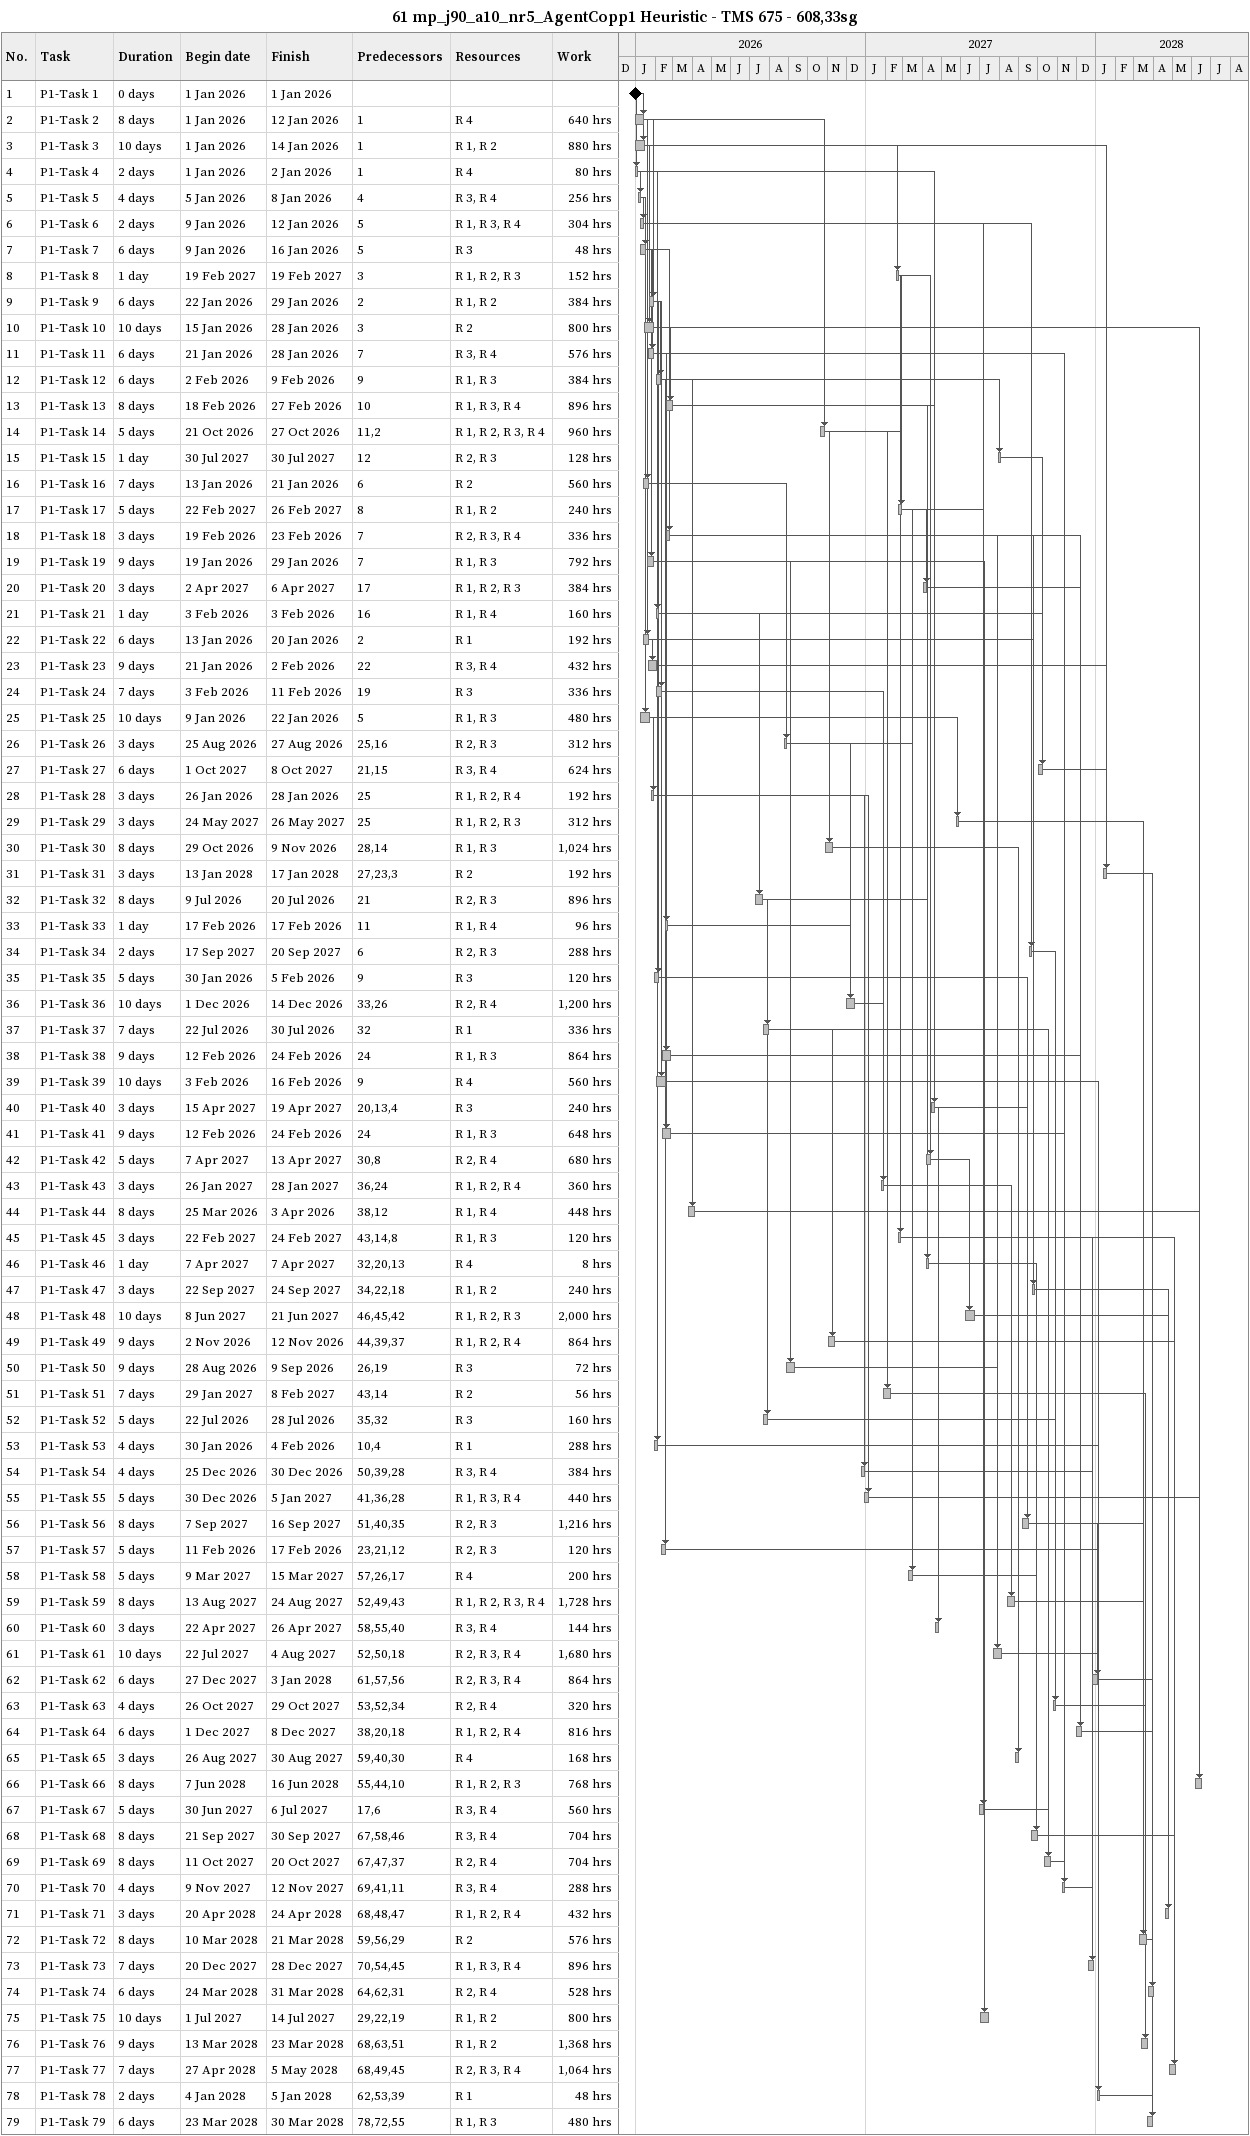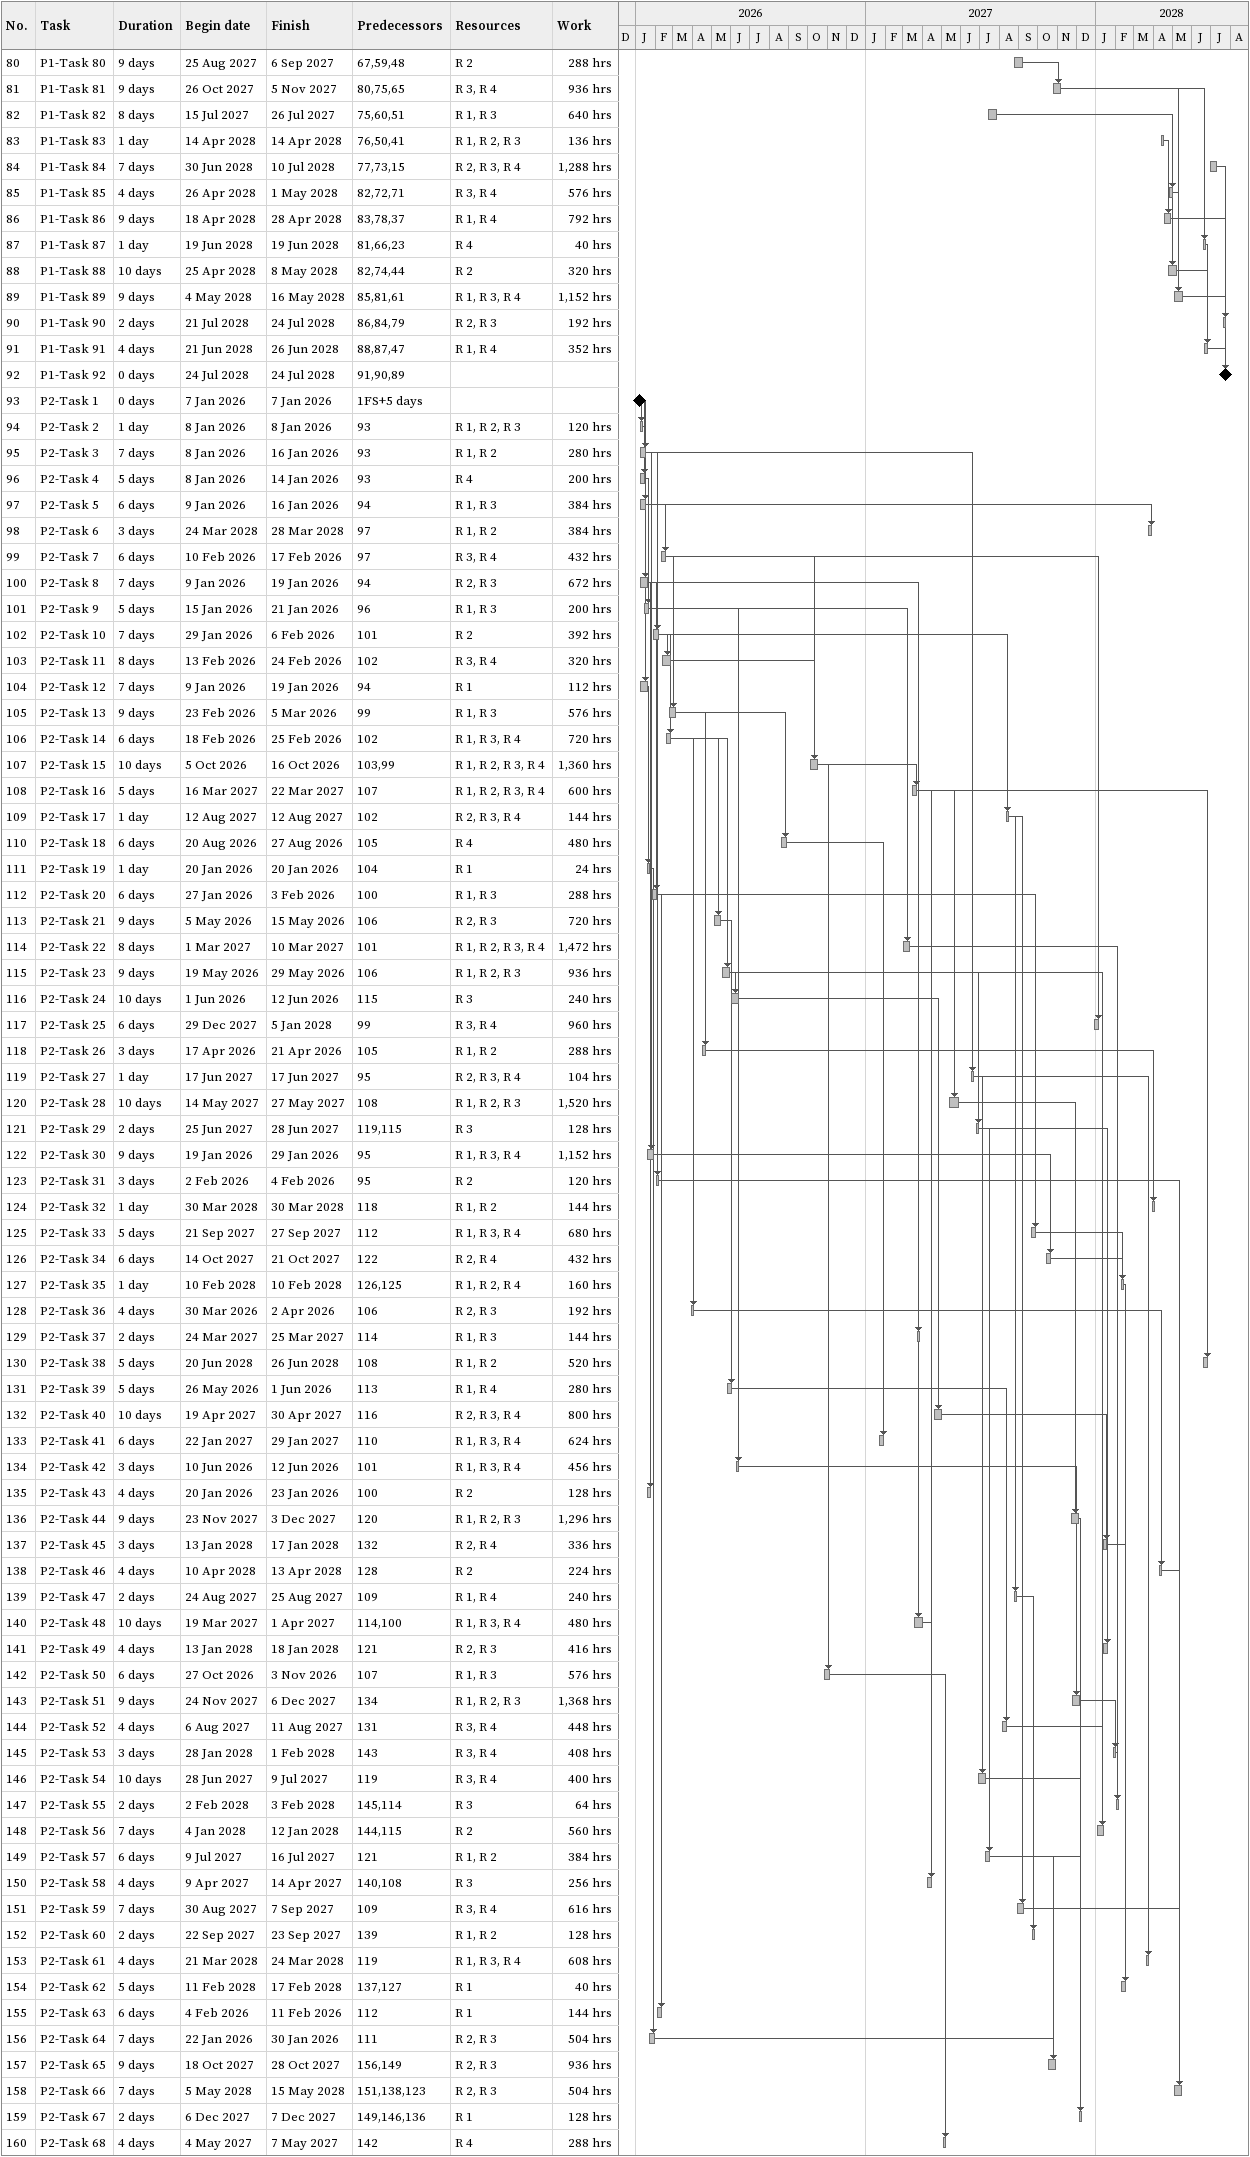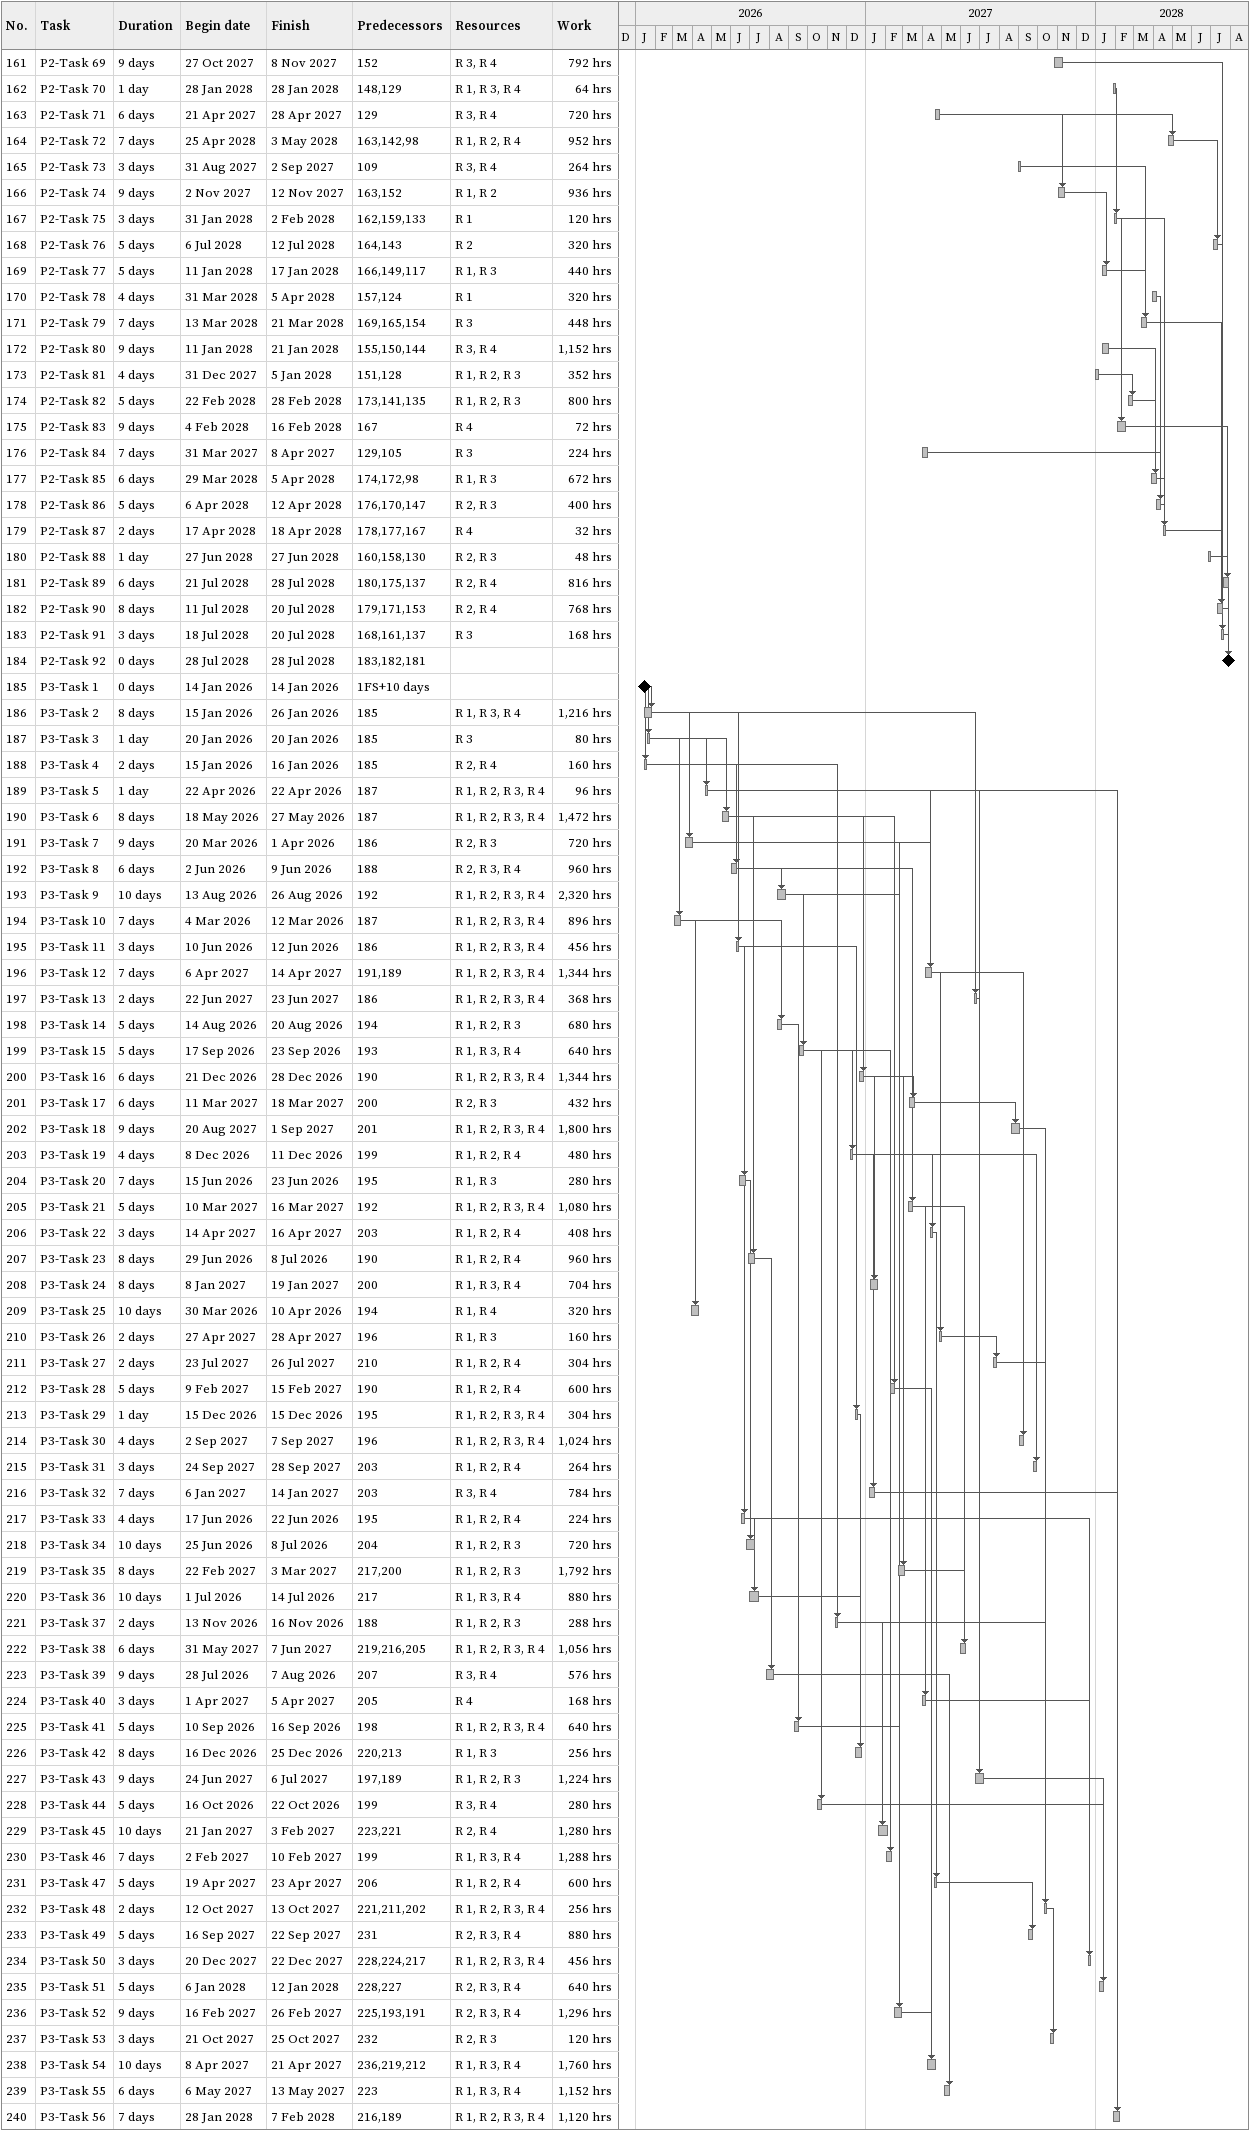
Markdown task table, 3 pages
61 mp_j90_a10_nr5_AgentCopp1 Heuristic - TMS 675 - 608,33sg

| ID | Task | Duration | Start | Finish | Predecessors | Resources | Work (h) |
|---|---|---|---|---|---|---|---|
| 1 | P1-Task 1 | 0d | 2026-01-01 | 2026-01-01 |  |  |  |
| 2 | P1-Task 2 | 8d | 2026-01-01 | 2026-01-12 | 1 | R 4 | 640 |
| 3 | P1-Task 3 | 10d | 2026-01-01 | 2026-01-14 | 1 | R 1, R 2 | 880 |
| 4 | P1-Task 4 | 2d | 2026-01-01 | 2026-01-02 | 1 | R 4 | 80 |
| 5 | P1-Task 5 | 4d | 2026-01-05 | 2026-01-08 | 4 | R 3, R 4 | 256 |
| 6 | P1-Task 6 | 2d | 2026-01-09 | 2026-01-12 | 5 | R 1, R 3, R 4 | 304 |
| 7 | P1-Task 7 | 6d | 2026-01-09 | 2026-01-16 | 5 | R 3 | 48 |
| 8 | P1-Task 8 | 1d | 2027-02-19 | 2027-02-19 | 3 | R 1, R 2, R 3 | 152 |
| 9 | P1-Task 9 | 6d | 2026-01-22 | 2026-01-29 | 2 | R 1, R 2 | 384 |
| 10 | P1-Task 10 | 10d | 2026-01-15 | 2026-01-28 | 3 | R 2 | 800 |
| 11 | P1-Task 11 | 6d | 2026-01-21 | 2026-01-28 | 7 | R 3, R 4 | 576 |
| 12 | P1-Task 12 | 6d | 2026-02-02 | 2026-02-09 | 9 | R 1, R 3 | 384 |
| 13 | P1-Task 13 | 8d | 2026-02-18 | 2026-02-27 | 10 | R 1, R 3, R 4 | 896 |
| 14 | P1-Task 14 | 5d | 2026-10-21 | 2026-10-27 | 11, 2 | R 1, R 2, R 3, R 4 | 960 |
| 15 | P1-Task 15 | 1d | 2027-07-30 | 2027-07-30 | 12 | R 2, R 3 | 128 |
| 16 | P1-Task 16 | 7d | 2026-01-13 | 2026-01-21 | 6 | R 2 | 560 |
| 17 | P1-Task 17 | 5d | 2027-02-22 | 2027-02-26 | 8 | R 1, R 2 | 240 |
| 18 | P1-Task 18 | 3d | 2026-02-19 | 2026-02-23 | 7 | R 2, R 3, R 4 | 336 |
| 19 | P1-Task 19 | 9d | 2026-01-19 | 2026-01-29 | 7 | R 1, R 3 | 792 |
| 20 | P1-Task 20 | 3d | 2027-04-02 | 2027-04-06 | 17 | R 1, R 2, R 3 | 384 |
| 21 | P1-Task 21 | 1d | 2026-02-03 | 2026-02-03 | 16 | R 1, R 4 | 160 |
| 22 | P1-Task 22 | 6d | 2026-01-13 | 2026-01-20 | 2 | R 1 | 192 |
| 23 | P1-Task 23 | 9d | 2026-01-21 | 2026-02-02 | 22 | R 3, R 4 | 432 |
| 24 | P1-Task 24 | 7d | 2026-02-03 | 2026-02-11 | 19 | R 3 | 336 |
| 25 | P1-Task 25 | 10d | 2026-01-09 | 2026-01-22 | 5 | R 1, R 3 | 480 |
| 26 | P1-Task 26 | 3d | 2026-08-25 | 2026-08-27 | 25, 16 | R 2, R 3 | 312 |
| 27 | P1-Task 27 | 6d | 2027-10-01 | 2027-10-08 | 21, 15 | R 3, R 4 | 624 |
| 28 | P1-Task 28 | 3d | 2026-01-26 | 2026-01-28 | 25 | R 1, R 2, R 4 | 192 |
| 29 | P1-Task 29 | 3d | 2027-05-24 | 2027-05-26 | 25 | R 1, R 2, R 3 | 312 |
| 30 | P1-Task 30 | 8d | 2026-10-29 | 2026-11-09 | 28, 14 | R 1, R 3 | 1024 |
| 31 | P1-Task 31 | 3d | 2028-01-13 | 2028-01-17 | 27, 23, 3 | R 2 | 192 |
| 32 | P1-Task 32 | 8d | 2026-07-09 | 2026-07-20 | 21 | R 2, R 3 | 896 |
| 33 | P1-Task 33 | 1d | 2026-02-17 | 2026-02-17 | 11 | R 1, R 4 | 96 |
| 34 | P1-Task 34 | 2d | 2027-09-17 | 2027-09-20 | 6 | R 2, R 3 | 288 |
| 35 | P1-Task 35 | 5d | 2026-01-30 | 2026-02-05 | 9 | R 3 | 120 |
| 36 | P1-Task 36 | 10d | 2026-12-01 | 2026-12-14 | 33, 26 | R 2, R 4 | 1200 |
| 37 | P1-Task 37 | 7d | 2026-07-22 | 2026-07-30 | 32 | R 1 | 336 |
| 38 | P1-Task 38 | 9d | 2026-02-12 | 2026-02-24 | 24 | R 1, R 3 | 864 |
| 39 | P1-Task 39 | 10d | 2026-02-03 | 2026-02-16 | 9 | R 4 | 560 |
| 40 | P1-Task 40 | 3d | 2027-04-15 | 2027-04-19 | 20, 13, 4 | R 3 | 240 |
| 41 | P1-Task 41 | 9d | 2026-02-12 | 2026-02-24 | 24 | R 1, R 3 | 648 |
| 42 | P1-Task 42 | 5d | 2027-04-07 | 2027-04-13 | 30, 8 | R 2, R 4 | 680 |
| 43 | P1-Task 43 | 3d | 2027-01-26 | 2027-01-28 | 36, 24 | R 1, R 2, R 4 | 360 |
| 44 | P1-Task 44 | 8d | 2026-03-25 | 2026-04-03 | 38, 12 | R 1, R 4 | 448 |
| 45 | P1-Task 45 | 3d | 2027-02-22 | 2027-02-24 | 43, 14, 8 | R 1, R 3 | 120 |
| 46 | P1-Task 46 | 1d | 2027-04-07 | 2027-04-07 | 32, 20, 13 | R 4 | 8 |
| 47 | P1-Task 47 | 3d | 2027-09-22 | 2027-09-24 | 34, 22, 18 | R 1, R 2 | 240 |
| 48 | P1-Task 48 | 10d | 2027-06-08 | 2027-06-21 | 46, 45, 42 | R 1, R 2, R 3 | 2000 |
| 49 | P1-Task 49 | 9d | 2026-11-02 | 2026-11-12 | 44, 39, 37 | R 1, R 2, R 4 | 864 |
| 50 | P1-Task 50 | 9d | 2026-08-28 | 2026-09-09 | 26, 19 | R 3 | 72 |
| 51 | P1-Task 51 | 7d | 2027-01-29 | 2027-02-08 | 43, 14 | R 2 | 56 |
| 52 | P1-Task 52 | 5d | 2026-07-22 | 2026-07-28 | 35, 32 | R 3 | 160 |
| 53 | P1-Task 53 | 4d | 2026-01-30 | 2026-02-04 | 10, 4 | R 1 | 288 |
| 54 | P1-Task 54 | 4d | 2026-12-25 | 2026-12-30 | 50, 39, 28 | R 3, R 4 | 384 |
| 55 | P1-Task 55 | 5d | 2026-12-30 | 2027-01-05 | 41, 36, 28 | R 1, R 3, R 4 | 440 |
| 56 | P1-Task 56 | 8d | 2027-09-07 | 2027-09-16 | 51, 40, 35 | R 2, R 3 | 1216 |
| 57 | P1-Task 57 | 5d | 2026-02-11 | 2026-02-17 | 23, 21, 12 | R 2, R 3 | 120 |
| 58 | P1-Task 58 | 5d | 2027-03-09 | 2027-03-15 | 57, 26, 17 | R 4 | 200 |
| 59 | P1-Task 59 | 8d | 2027-08-13 | 2027-08-24 | 52, 49, 43 | R 1, R 2, R 3, R 4 | 1728 |
| 60 | P1-Task 60 | 3d | 2027-04-22 | 2027-04-26 | 58, 55, 40 | R 3, R 4 | 144 |
| 61 | P1-Task 61 | 10d | 2027-07-22 | 2027-08-04 | 52, 50, 18 | R 2, R 3, R 4 | 1680 |
| 62 | P1-Task 62 | 6d | 2027-12-27 | 2028-01-03 | 61, 57, 56 | R 2, R 3, R 4 | 864 |
| 63 | P1-Task 63 | 4d | 2027-10-26 | 2027-10-29 | 53, 52, 34 | R 2, R 4 | 320 |
| 64 | P1-Task 64 | 6d | 2027-12-01 | 2027-12-08 | 38, 20, 18 | R 1, R 2, R 4 | 816 |
| 65 | P1-Task 65 | 3d | 2027-08-26 | 2027-08-30 | 59, 40, 30 | R 4 | 168 |
| 66 | P1-Task 66 | 8d | 2028-06-07 | 2028-06-16 | 55, 44, 10 | R 1, R 2, R 3 | 768 |
| 67 | P1-Task 67 | 5d | 2027-06-30 | 2027-07-06 | 17, 6 | R 3, R 4 | 560 |
| 68 | P1-Task 68 | 8d | 2027-09-21 | 2027-09-30 | 67, 58, 46 | R 3, R 4 | 704 |
| 69 | P1-Task 69 | 8d | 2027-10-11 | 2027-10-20 | 67, 47, 37 | R 2, R 4 | 704 |
| 70 | P1-Task 70 | 4d | 2027-11-09 | 2027-11-12 | 69, 41, 11 | R 3, R 4 | 288 |
| 71 | P1-Task 71 | 3d | 2028-04-20 | 2028-04-24 | 68, 48, 47 | R 1, R 2, R 4 | 432 |
| 72 | P1-Task 72 | 8d | 2028-03-10 | 2028-03-21 | 59, 56, 29 | R 2 | 576 |
| 73 | P1-Task 73 | 7d | 2027-12-20 | 2027-12-28 | 70, 54, 45 | R 1, R 3, R 4 | 896 |
| 74 | P1-Task 74 | 6d | 2028-03-24 | 2028-03-31 | 64, 62, 31 | R 2, R 4 | 528 |
| 75 | P1-Task 75 | 10d | 2027-07-01 | 2027-07-14 | 29, 22, 19 | R 1, R 2 | 800 |
| 76 | P1-Task 76 | 9d | 2028-03-13 | 2028-03-23 | 68, 63, 51 | R 1, R 2 | 1368 |
| 77 | P1-Task 77 | 7d | 2028-04-27 | 2028-05-05 | 68, 49, 45 | R 2, R 3, R 4 | 1064 |
| 78 | P1-Task 78 | 2d | 2028-01-04 | 2028-01-05 | 62, 53, 39 | R 1 | 48 |
| 79 | P1-Task 79 | 6d | 2028-03-23 | 2028-03-30 | 78, 72, 55 | R 1, R 3 | 480 |
| 80 | P1-Task 80 | 9d | 2027-08-25 | 2027-09-06 | 67, 59, 48 | R 2 | 288 |
| 81 | P1-Task 81 | 9d | 2027-10-26 | 2027-11-05 | 80, 75, 65 | R 3, R 4 | 936 |
| 82 | P1-Task 82 | 8d | 2027-07-15 | 2027-07-26 | 75, 60, 51 | R 1, R 3 | 640 |
| 83 | P1-Task 83 | 1d | 2028-04-14 | 2028-04-14 | 76, 50, 41 | R 1, R 2, R 3 | 136 |
| 84 | P1-Task 84 | 7d | 2028-06-30 | 2028-07-10 | 77, 73, 15 | R 2, R 3, R 4 | 1288 |
| 85 | P1-Task 85 | 4d | 2028-04-26 | 2028-05-01 | 82, 72, 71 | R 3, R 4 | 576 |
| 86 | P1-Task 86 | 9d | 2028-04-18 | 2028-04-28 | 83, 78, 37 | R 1, R 4 | 792 |
| 87 | P1-Task 87 | 1d | 2028-06-19 | 2028-06-19 | 81, 66, 23 | R 4 | 40 |
| 88 | P1-Task 88 | 10d | 2028-04-25 | 2028-05-08 | 82, 74, 44 | R 2 | 320 |
| 89 | P1-Task 89 | 9d | 2028-05-04 | 2028-05-16 | 85, 81, 61 | R 1, R 3, R 4 | 1152 |
| 90 | P1-Task 90 | 2d | 2028-07-21 | 2028-07-24 | 86, 84, 79 | R 2, R 3 | 192 |
| 91 | P1-Task 91 | 4d | 2028-06-21 | 2028-06-26 | 88, 87, 47 | R 1, R 4 | 352 |
| 92 | P1-Task 92 | 0d | 2028-07-24 | 2028-07-24 | 91, 90, 89 |  |  |
| 93 | P2-Task 1 | 0d | 2026-01-07 | 2026-01-07 | 1FS+5d |  |  |
| 94 | P2-Task 2 | 1d | 2026-01-08 | 2026-01-08 | 93 | R 1, R 2, R 3 | 120 |
| 95 | P2-Task 3 | 7d | 2026-01-08 | 2026-01-16 | 93 | R 1, R 2 | 280 |
| 96 | P2-Task 4 | 5d | 2026-01-08 | 2026-01-14 | 93 | R 4 | 200 |
| 97 | P2-Task 5 | 6d | 2026-01-09 | 2026-01-16 | 94 | R 1, R 3 | 384 |
| 98 | P2-Task 6 | 3d | 2028-03-24 | 2028-03-28 | 97 | R 1, R 2 | 384 |
| 99 | P2-Task 7 | 6d | 2026-02-10 | 2026-02-17 | 97 | R 3, R 4 | 432 |
| 100 | P2-Task 8 | 7d | 2026-01-09 | 2026-01-19 | 94 | R 2, R 3 | 672 |
| 101 | P2-Task 9 | 5d | 2026-01-15 | 2026-01-21 | 96 | R 1, R 3 | 200 |
| 102 | P2-Task 10 | 7d | 2026-01-29 | 2026-02-06 | 101 | R 2 | 392 |
| 103 | P2-Task 11 | 8d | 2026-02-13 | 2026-02-24 | 102 | R 3, R 4 | 320 |
| 104 | P2-Task 12 | 7d | 2026-01-09 | 2026-01-19 | 94 | R 1 | 112 |
| 105 | P2-Task 13 | 9d | 2026-02-23 | 2026-03-05 | 99 | R 1, R 3 | 576 |
| 106 | P2-Task 14 | 6d | 2026-02-18 | 2026-02-25 | 102 | R 1, R 3, R 4 | 720 |
| 107 | P2-Task 15 | 10d | 2026-10-05 | 2026-10-16 | 103, 99 | R 1, R 2, R 3, R 4 | 1360 |
| 108 | P2-Task 16 | 5d | 2027-03-16 | 2027-03-22 | 107 | R 1, R 2, R 3, R 4 | 600 |
| 109 | P2-Task 17 | 1d | 2027-08-12 | 2027-08-12 | 102 | R 2, R 3, R 4 | 144 |
| 110 | P2-Task 18 | 6d | 2026-08-20 | 2026-08-27 | 105 | R 4 | 480 |
| 111 | P2-Task 19 | 1d | 2026-01-20 | 2026-01-20 | 104 | R 1 | 24 |
| 112 | P2-Task 20 | 6d | 2026-01-27 | 2026-02-03 | 100 | R 1, R 3 | 288 |
| 113 | P2-Task 21 | 9d | 2026-05-05 | 2026-05-15 | 106 | R 2, R 3 | 720 |
| 114 | P2-Task 22 | 8d | 2027-03-01 | 2027-03-10 | 101 | R 1, R 2, R 3, R 4 | 1472 |
| 115 | P2-Task 23 | 9d | 2026-05-19 | 2026-05-29 | 106 | R 1, R 2, R 3 | 936 |
| 116 | P2-Task 24 | 10d | 2026-06-01 | 2026-06-12 | 115 | R 3 | 240 |
| 117 | P2-Task 25 | 6d | 2027-12-29 | 2028-01-05 | 99 | R 3, R 4 | 960 |
| 118 | P2-Task 26 | 3d | 2026-04-17 | 2026-04-21 | 105 | R 1, R 2 | 288 |
| 119 | P2-Task 27 | 1d | 2027-06-17 | 2027-06-17 | 95 | R 2, R 3, R 4 | 104 |
| 120 | P2-Task 28 | 10d | 2027-05-14 | 2027-05-27 | 108 | R 1, R 2, R 3 | 1520 |
| 121 | P2-Task 29 | 2d | 2027-06-25 | 2027-06-28 | 119, 115 | R 3 | 128 |
| 122 | P2-Task 30 | 9d | 2026-01-19 | 2026-01-29 | 95 | R 1, R 3, R 4 | 1152 |
| 123 | P2-Task 31 | 3d | 2026-02-02 | 2026-02-04 | 95 | R 2 | 120 |
| 124 | P2-Task 32 | 1d | 2028-03-30 | 2028-03-30 | 118 | R 1, R 2 | 144 |
| 125 | P2-Task 33 | 5d | 2027-09-21 | 2027-09-27 | 112 | R 1, R 3, R 4 | 680 |
| 126 | P2-Task 34 | 6d | 2027-10-14 | 2027-10-21 | 122 | R 2, R 4 | 432 |
| 127 | P2-Task 35 | 1d | 2028-02-10 | 2028-02-10 | 126, 125 | R 1, R 2, R 4 | 160 |
| 128 | P2-Task 36 | 4d | 2026-03-30 | 2026-04-02 | 106 | R 2, R 3 | 192 |
| 129 | P2-Task 37 | 2d | 2027-03-24 | 2027-03-25 | 114 | R 1, R 3 | 144 |
| 130 | P2-Task 38 | 5d | 2028-06-20 | 2028-06-26 | 108 | R 1, R 2 | 520 |
| 131 | P2-Task 39 | 5d | 2026-05-26 | 2026-06-01 | 113 | R 1, R 4 | 280 |
| 132 | P2-Task 40 | 10d | 2027-04-19 | 2027-04-30 | 116 | R 2, R 3, R 4 | 800 |
| 133 | P2-Task 41 | 6d | 2027-01-22 | 2027-01-29 | 110 | R 1, R 3, R 4 | 624 |
| 134 | P2-Task 42 | 3d | 2026-06-10 | 2026-06-12 | 101 | R 1, R 3, R 4 | 456 |
| 135 | P2-Task 43 | 4d | 2026-01-20 | 2026-01-23 | 100 | R 2 | 128 |
| 136 | P2-Task 44 | 9d | 2027-11-23 | 2027-12-03 | 120 | R 1, R 2, R 3 | 1296 |
| 137 | P2-Task 45 | 3d | 2028-01-13 | 2028-01-17 | 132 | R 2, R 4 | 336 |
| 138 | P2-Task 46 | 4d | 2028-04-10 | 2028-04-13 | 128 | R 2 | 224 |
| 139 | P2-Task 47 | 2d | 2027-08-24 | 2027-08-25 | 109 | R 1, R 4 | 240 |
| 140 | P2-Task 48 | 10d | 2027-03-19 | 2027-04-01 | 114, 100 | R 1, R 3, R 4 | 480 |
| 141 | P2-Task 49 | 4d | 2028-01-13 | 2028-01-18 | 121 | R 2, R 3 | 416 |
| 142 | P2-Task 50 | 6d | 2026-10-27 | 2026-11-03 | 107 | R 1, R 3 | 576 |
| 143 | P2-Task 51 | 9d | 2027-11-24 | 2027-12-06 | 134 | R 1, R 2, R 3 | 1368 |
| 144 | P2-Task 52 | 4d | 2027-08-06 | 2027-08-11 | 131 | R 3, R 4 | 448 |
| 145 | P2-Task 53 | 3d | 2028-01-28 | 2028-02-01 | 143 | R 3, R 4 | 408 |
| 146 | P2-Task 54 | 10d | 2027-06-28 | 2027-07-09 | 119 | R 3, R 4 | 400 |
| 147 | P2-Task 55 | 2d | 2028-02-02 | 2028-02-03 | 145, 114 | R 3 | 64 |
| 148 | P2-Task 56 | 7d | 2028-01-04 | 2028-01-12 | 144, 115 | R 2 | 560 |
| 149 | P2-Task 57 | 6d | 2027-07-09 | 2027-07-16 | 121 | R 1, R 2 | 384 |
| 150 | P2-Task 58 | 4d | 2027-04-09 | 2027-04-14 | 140, 108 | R 3 | 256 |
| 151 | P2-Task 59 | 7d | 2027-08-30 | 2027-09-07 | 109 | R 3, R 4 | 616 |
| 152 | P2-Task 60 | 2d | 2027-09-22 | 2027-09-23 | 139 | R 1, R 2 | 128 |
| 153 | P2-Task 61 | 4d | 2028-03-21 | 2028-03-24 | 119 | R 1, R 3, R 4 | 608 |
| 154 | P2-Task 62 | 5d | 2028-02-11 | 2028-02-17 | 137, 127 | R 1 | 40 |
| 155 | P2-Task 63 | 6d | 2026-02-04 | 2026-02-11 | 112 | R 1 | 144 |
| 156 | P2-Task 64 | 7d | 2026-01-22 | 2026-01-30 | 111 | R 2, R 3 | 504 |
| 157 | P2-Task 65 | 9d | 2027-10-18 | 2027-10-28 | 156, 149 | R 2, R 3 | 936 |
| 158 | P2-Task 66 | 7d | 2028-05-05 | 2028-05-15 | 151, 138, 123 | R 2, R 3 | 504 |
| 159 | P2-Task 67 | 2d | 2027-12-06 | 2027-12-07 | 149, 146, 136 | R 1 | 128 |
| 160 | P2-Task 68 | 4d | 2027-05-04 | 2027-05-07 | 142 | R 4 | 288 |
| 161 | P2-Task 69 | 9d | 2027-10-27 | 2027-11-08 | 152 | R 3, R 4 | 792 |
| 162 | P2-Task 70 | 1d | 2028-01-28 | 2028-01-28 | 148, 129 | R 1, R 3, R 4 | 64 |
| 163 | P2-Task 71 | 6d | 2027-04-21 | 2027-04-28 | 129 | R 3, R 4 | 720 |
| 164 | P2-Task 72 | 7d | 2028-04-25 | 2028-05-03 | 163, 142, 98 | R 1, R 2, R 4 | 952 |
| 165 | P2-Task 73 | 3d | 2027-08-31 | 2027-09-02 | 109 | R 3, R 4 | 264 |
| 166 | P2-Task 74 | 9d | 2027-11-02 | 2027-11-12 | 163, 152 | R 1, R 2 | 936 |
| 167 | P2-Task 75 | 3d | 2028-01-31 | 2028-02-02 | 162, 159, 133 | R 1 | 120 |
| 168 | P2-Task 76 | 5d | 2028-07-06 | 2028-07-12 | 164, 143 | R 2 | 320 |
| 169 | P2-Task 77 | 5d | 2028-01-11 | 2028-01-17 | 166, 149, 117 | R 1, R 3 | 440 |
| 170 | P2-Task 78 | 4d | 2028-03-31 | 2028-04-05 | 157, 124 | R 1 | 320 |
| 171 | P2-Task 79 | 7d | 2028-03-13 | 2028-03-21 | 169, 165, 154 | R 3 | 448 |
| 172 | P2-Task 80 | 9d | 2028-01-11 | 2028-01-21 | 155, 150, 144 | R 3, R 4 | 1152 |
| 173 | P2-Task 81 | 4d | 2027-12-31 | 2028-01-05 | 151, 128 | R 1, R 2, R 3 | 352 |
| 174 | P2-Task 82 | 5d | 2028-02-22 | 2028-02-28 | 173, 141, 135 | R 1, R 2, R 3 | 800 |
| 175 | P2-Task 83 | 9d | 2028-02-04 | 2028-02-16 | 167 | R 4 | 72 |
| 176 | P2-Task 84 | 7d | 2027-03-31 | 2027-04-08 | 129, 105 | R 3 | 224 |
| 177 | P2-Task 85 | 6d | 2028-03-29 | 2028-04-05 | 174, 172, 98 | R 1, R 3 | 672 |
| 178 | P2-Task 86 | 5d | 2028-04-06 | 2028-04-12 | 176, 170, 147 | R 2, R 3 | 400 |
| 179 | P2-Task 87 | 2d | 2028-04-17 | 2028-04-18 | 178, 177, 167 | R 4 | 32 |
| 180 | P2-Task 88 | 1d | 2028-06-27 | 2028-06-27 | 160, 158, 130 | R 2, R 3 | 48 |
| 181 | P2-Task 89 | 6d | 2028-07-21 | 2028-07-28 | 180, 175, 137 | R 2, R 4 | 816 |
| 182 | P2-Task 90 | 8d | 2028-07-11 | 2028-07-20 | 179, 171, 153 | R 2, R 4 | 768 |
| 183 | P2-Task 91 | 3d | 2028-07-18 | 2028-07-20 | 168, 161, 137 | R 3 | 168 |
| 184 | P2-Task 92 | 0d | 2028-07-28 | 2028-07-28 | 183, 182, 181 |  |  |
| 185 | P3-Task 1 | 0d | 2026-01-14 | 2026-01-14 | 1FS+10d |  |  |
| 186 | P3-Task 2 | 8d | 2026-01-15 | 2026-01-26 | 185 | R 1, R 3, R 4 | 1216 |
| 187 | P3-Task 3 | 1d | 2026-01-20 | 2026-01-20 | 185 | R 3 | 80 |
| 188 | P3-Task 4 | 2d | 2026-01-15 | 2026-01-16 | 185 | R 2, R 4 | 160 |
| 189 | P3-Task 5 | 1d | 2026-04-22 | 2026-04-22 | 187 | R 1, R 2, R 3, R 4 | 96 |
| 190 | P3-Task 6 | 8d | 2026-05-18 | 2026-05-27 | 187 | R 1, R 2, R 3, R 4 | 1472 |
| 191 | P3-Task 7 | 9d | 2026-03-20 | 2026-04-01 | 186 | R 2, R 3 | 720 |
| 192 | P3-Task 8 | 6d | 2026-06-02 | 2026-06-09 | 188 | R 2, R 3, R 4 | 960 |
| 193 | P3-Task 9 | 10d | 2026-08-13 | 2026-08-26 | 192 | R 1, R 2, R 3, R 4 | 2320 |
| 194 | P3-Task 10 | 7d | 2026-03-04 | 2026-03-12 | 187 | R 1, R 2, R 3, R 4 | 896 |
| 195 | P3-Task 11 | 3d | 2026-06-10 | 2026-06-12 | 186 | R 1, R 2, R 3, R 4 | 456 |
| 196 | P3-Task 12 | 7d | 2027-04-06 | 2027-04-14 | 191, 189 | R 1, R 2, R 3, R 4 | 1344 |
| 197 | P3-Task 13 | 2d | 2027-06-22 | 2027-06-23 | 186 | R 1, R 2, R 3, R 4 | 368 |
| 198 | P3-Task 14 | 5d | 2026-08-14 | 2026-08-20 | 194 | R 1, R 2, R 3 | 680 |
| 199 | P3-Task 15 | 5d | 2026-09-17 | 2026-09-23 | 193 | R 1, R 3, R 4 | 640 |
| 200 | P3-Task 16 | 6d | 2026-12-21 | 2026-12-28 | 190 | R 1, R 2, R 3, R 4 | 1344 |
| 201 | P3-Task 17 | 6d | 2027-03-11 | 2027-03-18 | 200 | R 2, R 3 | 432 |
| 202 | P3-Task 18 | 9d | 2027-08-20 | 2027-09-01 | 201 | R 1, R 2, R 3, R 4 | 1800 |
| 203 | P3-Task 19 | 4d | 2026-12-08 | 2026-12-11 | 199 | R 1, R 2, R 4 | 480 |
| 204 | P3-Task 20 | 7d | 2026-06-15 | 2026-06-23 | 195 | R 1, R 3 | 280 |
| 205 | P3-Task 21 | 5d | 2027-03-10 | 2027-03-16 | 192 | R 1, R 2, R 3, R 4 | 1080 |
| 206 | P3-Task 22 | 3d | 2027-04-14 | 2027-04-16 | 203 | R 1, R 2, R 4 | 408 |
| 207 | P3-Task 23 | 8d | 2026-06-29 | 2026-07-08 | 190 | R 1, R 2, R 4 | 960 |
| 208 | P3-Task 24 | 8d | 2027-01-08 | 2027-01-19 | 200 | R 1, R 3, R 4 | 704 |
| 209 | P3-Task 25 | 10d | 2026-03-30 | 2026-04-10 | 194 | R 1, R 4 | 320 |
| 210 | P3-Task 26 | 2d | 2027-04-27 | 2027-04-28 | 196 | R 1, R 3 | 160 |
| 211 | P3-Task 27 | 2d | 2027-07-23 | 2027-07-26 | 210 | R 1, R 2, R 4 | 304 |
| 212 | P3-Task 28 | 5d | 2027-02-09 | 2027-02-15 | 190 | R 1, R 2, R 4 | 600 |
| 213 | P3-Task 29 | 1d | 2026-12-15 | 2026-12-15 | 195 | R 1, R 2, R 3, R 4 | 304 |
| 214 | P3-Task 30 | 4d | 2027-09-02 | 2027-09-07 | 196 | R 1, R 2, R 3, R 4 | 1024 |
| 215 | P3-Task 31 | 3d | 2027-09-24 | 2027-09-28 | 203 | R 1, R 2, R 4 | 264 |
| 216 | P3-Task 32 | 7d | 2027-01-06 | 2027-01-14 | 203 | R 3, R 4 | 784 |
| 217 | P3-Task 33 | 4d | 2026-06-17 | 2026-06-22 | 195 | R 1, R 2, R 4 | 224 |
| 218 | P3-Task 34 | 10d | 2026-06-25 | 2026-07-08 | 204 | R 1, R 2, R 3 | 720 |
| 219 | P3-Task 35 | 8d | 2027-02-22 | 2027-03-03 | 217, 200 | R 1, R 2, R 3 | 1792 |
| 220 | P3-Task 36 | 10d | 2026-07-01 | 2026-07-14 | 217 | R 1, R 3, R 4 | 880 |
| 221 | P3-Task 37 | 2d | 2026-11-13 | 2026-11-16 | 188 | R 1, R 2, R 3 | 288 |
| 222 | P3-Task 38 | 6d | 2027-05-31 | 2027-06-07 | 219, 216, 205 | R 1, R 2, R 3, R 4 | 1056 |
| 223 | P3-Task 39 | 9d | 2026-07-28 | 2026-08-07 | 207 | R 3, R 4 | 576 |
| 224 | P3-Task 40 | 3d | 2027-04-01 | 2027-04-05 | 205 | R 4 | 168 |
| 225 | P3-Task 41 | 5d | 2026-09-10 | 2026-09-16 | 198 | R 1, R 2, R 3, R 4 | 640 |
| 226 | P3-Task 42 | 8d | 2026-12-16 | 2026-12-25 | 220, 213 | R 1, R 3 | 256 |
| 227 | P3-Task 43 | 9d | 2027-06-24 | 2027-07-06 | 197, 189 | R 1, R 2, R 3 | 1224 |
| 228 | P3-Task 44 | 5d | 2026-10-16 | 2026-10-22 | 199 | R 3, R 4 | 280 |
| 229 | P3-Task 45 | 10d | 2027-01-21 | 2027-02-03 | 223, 221 | R 2, R 4 | 1280 |
| 230 | P3-Task 46 | 7d | 2027-02-02 | 2027-02-10 | 199 | R 1, R 3, R 4 | 1288 |
| 231 | P3-Task 47 | 5d | 2027-04-19 | 2027-04-23 | 206 | R 1, R 2, R 4 | 600 |
| 232 | P3-Task 48 | 2d | 2027-10-12 | 2027-10-13 | 221, 211, 202 | R 1, R 2, R 3, R 4 | 256 |
| 233 | P3-Task 49 | 5d | 2027-09-16 | 2027-09-22 | 231 | R 2, R 3, R 4 | 880 |
| 234 | P3-Task 50 | 3d | 2027-12-20 | 2027-12-22 | 228, 224, 217 | R 1, R 2, R 3, R 4 | 456 |
| 235 | P3-Task 51 | 5d | 2028-01-06 | 2028-01-12 | 228, 227 | R 2, R 3, R 4 | 640 |
| 236 | P3-Task 52 | 9d | 2027-02-16 | 2027-02-26 | 225, 193, 191 | R 2, R 3, R 4 | 1296 |
| 237 | P3-Task 53 | 3d | 2027-10-21 | 2027-10-25 | 232 | R 2, R 3 | 120 |
| 238 | P3-Task 54 | 10d | 2027-04-08 | 2027-04-21 | 236, 219, 212 | R 1, R 3, R 4 | 1760 |
| 239 | P3-Task 55 | 6d | 2027-05-06 | 2027-05-13 | 223 | R 1, R 3, R 4 | 1152 |
| 240 | P3-Task 56 | 7d | 2028-01-28 | 2028-02-07 | 216, 189 | R 1, R 2, R 3, R 4 | 1120 |
